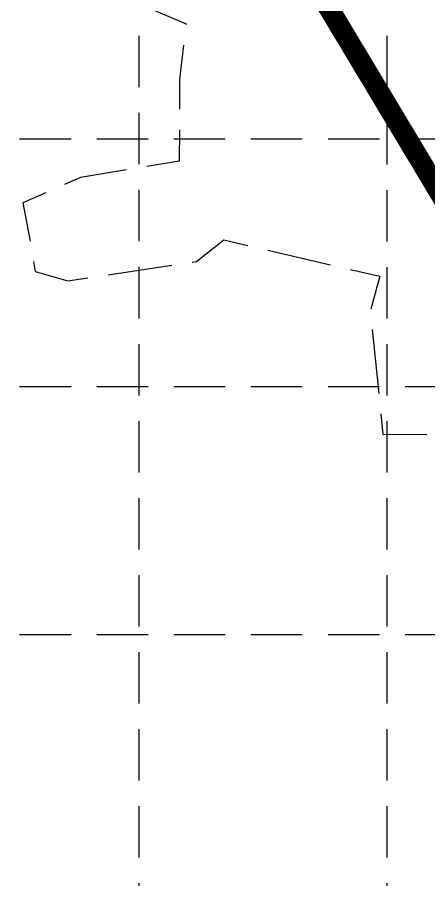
# Model space of a CAD drawing. Header units: inches. Extents: x 2439273 to 2445077, y 7048639 to 7057917.
# Drawn here: x 2442393 to 2442634, y 7055161 to 7055665 of the extents above; entities that cross this region are included whole.
import ezdxf

# ---------------------------------------------------------------- set-up
doc = ezdxf.new("R2010")
doc.units = ezdxf.units.IN
doc.header["$LTSCALE"] = 300
doc.header["$MEASUREMENT"] = 0
for name, pattern in [('DASHED', [0.29, 0.25, -0.04]), ('DASHEDX2', [0.165, 0.125, -0.04]), ('HIDDEN', [0.375, 0.25, -0.125]), ('PHANTOM', [4.25, 3.5, -0.15, 0.15, -0.15, 0.15, -0.15])]:
    doc.linetypes.add(name, pattern=pattern)
for name, color, linetype in [('BOUNDARY', 24, 'PHANTOM'), ('DRAINAGE_AREA', 250, 'DASHEDX2'), ('EC', 43, 'DASHEDX2'), ('GRID', 254, 'HIDDEN'), ('new', 3, 'Continuous')]:
    doc.layers.add(name, color=color, linetype=linetype)

msp = doc.modelspace()

# ---------------------------------------------------------------- linework, layer by layer
at = {"layer": 'BOUNDARY', "color": 7, "linetype": 'Continuous', "flags": 128}
msp.add_lwpolyline([(2442876.18, 7055168.29), (2442523.23, 7055757.19)], dxfattribs=at)
msp.add_lwpolyline([(2442876.18, 7055168.29), (2442523.23, 7055757.19), (2442523.23, 7055757.19, 0.076861), (2442876.71, 7055729.81), (2442876.71, 7055729.81), (2443140.66, 7055289.99)], format="xyb", dxfattribs=at)
at = {"layer": 'DRAINAGE_AREA', "color": 7, "linetype": 'DASHED', "const_width": 12, "flags": 128}
msp.add_lwpolyline([(2442523.23, 7055757.19), (2442876.18, 7055168.29), (2441748.83, 7054649.57)], dxfattribs=at)
at = {"layer": 'EC', "color": 43, "linetype": 'DASHEDX2', "flags": 128}
msp.add_lwpolyline([(2441844.2, 7054824.99), (2441875.68, 7054852.99), (2441898.86, 7054884.87), (2441905.16, 7054881.49), (2441901.87, 7054892.82), (2441900.61, 7054899), (2441905.65, 7054972.82), (2441902.22, 7055001.63), (2441869.92, 7055016.01), (2441836.85, 7055071.1), (2441839.36, 7055088.08), (2441825.34, 7055177.35), (2441816.05, 7055198.66), (2441819.07, 7055310.98), (2441814.01, 7055320.63), (2441824.21, 7055342), (2441883.65, 7055361.46), (2441929.18, 7055368.59), (2441971.97, 7055366.02), (2441999.69, 7055389.28), (2442041.4, 7055423.09), (2442109.69, 7055462.5), (2442164.52, 7055500.43), (2442165.5, 7055498.14), (2442165.59, 7055500.65), (2442238.19, 7055508.13), (2442237.21, 7055520.02), (2442234.42, 7055526.04), (2442211.66, 7055570.52), (2442166.14, 7055506.81), (2442187.56, 7055611.88), (2442191.85, 7055616.18), (2442221.35, 7055679.16), (2442221.89, 7055684.74), (2442243.9, 7055686.51), (2442302.14, 7055697.16), (2442323.1, 7055684.71), (2442407.41, 7055697.95), (2442426.6, 7055689.2), (2442491.89, 7055661.29), (2442488.06, 7055628.82), (2442487.97, 7055581.07), (2442430.33, 7055571.57), (2442396.58, 7055556.69), (2442401.85, 7055528.89), (2442403.83, 7055516.65), (2442422.84, 7055511.08), (2442497.97, 7055522.38), (2442513.86, 7055535.07), (2442604.96, 7055513.87), (2442599.47, 7055493.89), (2442606.72, 7055421.61), (2442632.72, 7055421.26), (2442643.91, 7055407.24), (2442694.82, 7055398.12), (2442722.1, 7055381.28), (2442735.3, 7055334.73), (2442736.79, 7055305.34), (2442749.48, 7055287.09), (2442762.16, 7055232.74), (2442768.45, 7055205.43), (2442748.79, 7055173.22), (2442764.99, 7055092.22), (2442784.44, 7055100.67), (2442766.69, 7055069.3), (2442750.85, 7055037.8)], dxfattribs=at)
at = {"layer": 'GRID', "linetype": 'HIDDEN', "ltscale": 0.4}
for p, q in [((2442464.61, 7049369.21), (2442464.61, 7057765.42)), ((2442609.37, 7049369.19), (2442609.37, 7057765.42)), ((2439424.76, 7055594.1), (2444925.44, 7055594.1)), ((2439424.76, 7055449.35), (2444925.44, 7055449.35)), ((2439424.76, 7055304.59), (2444925.44, 7055304.59))]:
    msp.add_line(p, q, dxfattribs=at)
at = {"layer": 'new', "color": 3, "linetype": 'PHANTOM', "flags": 128}
msp.add_lwpolyline([(2442876.18, 7055168.29), (2442523.23, 7055757.19), (2442523.23, 7055757.19, 0.076861), (2442876.71, 7055729.81), (2442876.71, 7055729.81), (2443140.66, 7055289.99)], format="xyb", dxfattribs=at)

doc.saveas('drawing.dxf')
